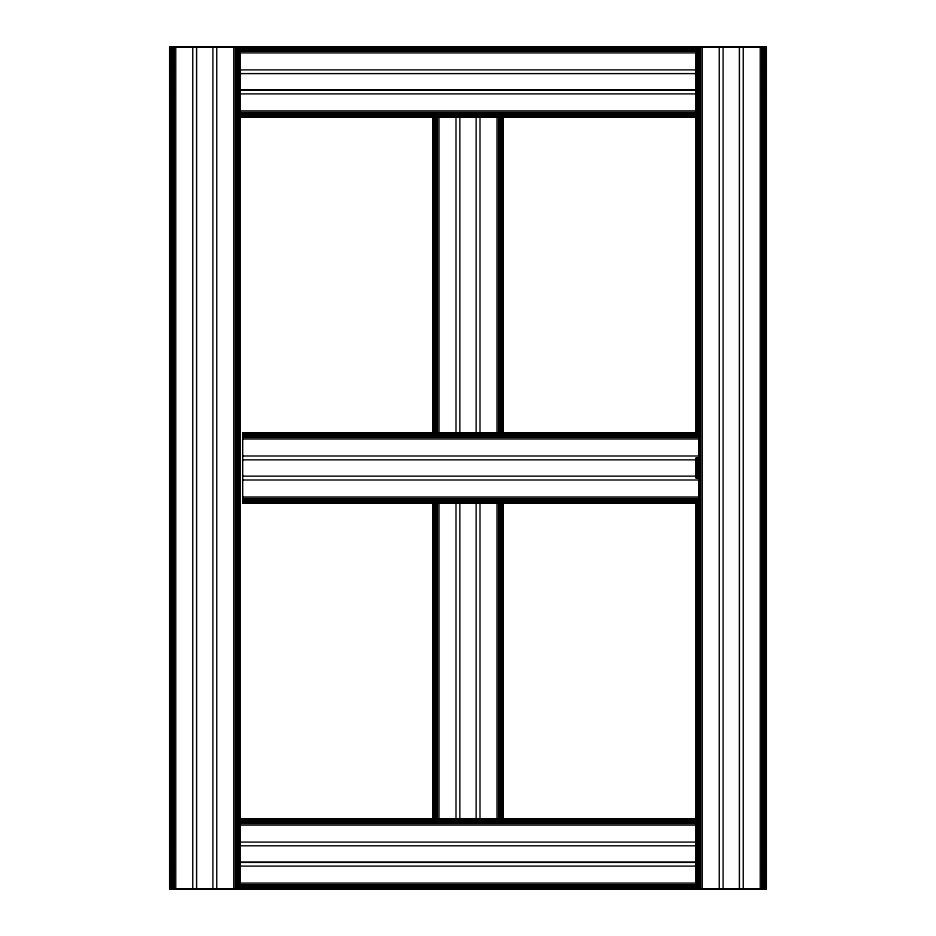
<?xml version="1.0" encoding="UTF-8"?>
<svg xmlns="http://www.w3.org/2000/svg" width="936" height="936" viewBox="0 0 936 936"><rect width="100%" height="100%" fill="white"/><g stroke="black" fill="none" stroke-linecap="round" stroke-linejoin="round"><path stroke-width="1.4" d="M169.65 52.907L169.861 51.328M169.65 825.107L169.861 823.528M766.139 112.472L766.35 110.893M766.139 884.672L766.35 883.093M239.031 113.946L239.85 110.893L696.15 110.893L696.969 113.946M239.031 886.146L239.85 883.093L696.15 883.093L696.969 886.146M696.969 49.854L696.15 52.907L239.85 52.907L239.031 49.854M696.969 822.054L696.15 825.107L239.85 825.107L239.031 822.054M173.417 47.268L175.757 46.8L175.757 889.2L173.417 888.732M699.917 47.268L702.257 46.8L702.257 889.2L699.917 888.732M236.083 888.732L233.743 889.2L233.743 46.8L236.083 47.268M762.583 888.732L760.243 889.2L760.243 46.8L762.583 47.268M169.65 47.011L766.35 47.011M169.65 47.268L766.35 47.268M239.85 47.619L696.15 47.619M239.85 48.064L696.15 48.064M239.85 48.59L696.15 48.59M239.85 49.187L696.15 49.187M239.85 49.854L696.15 49.854M239.85 50.567L696.15 50.567M239.85 51.328L696.15 51.328M239.148 73.605L696.91 73.605M239.85 90.043L696.15 90.043M239.148 90.195L696.91 90.195M239.85 112.472L696.15 112.472M239.85 113.233L696.15 113.233M239.85 113.946L696.15 113.946M239.85 114.613L696.15 114.613M239.85 115.21L696.15 115.21M239.85 115.736L696.15 115.736M239.85 116.181L696.15 116.181M239.85 116.532L696.15 116.532M239.85 116.789L696.15 116.789M239.85 117L696.15 117M697.531 432.9L242.693 432.9L242.693 503.1L697.531 503.1M242.693 433.111L697.531 433.111M242.693 433.368L697.531 433.368M242.693 433.719L697.531 433.719M242.693 434.164L697.531 434.164M242.693 434.69L698.993 434.69L698.993 458.944M242.693 435.287L698.993 435.287M242.693 435.954L698.993 435.954M242.693 436.667L698.993 436.667M242.693 437.428L698.993 437.428M242.693 439.007L698.993 439.007M242.693 455.996L698.993 455.996M242.693 459.857L697.531 459.857M242.693 476.143L697.531 476.143M242.693 480.004L698.993 480.004M242.693 496.993L698.993 496.993M242.693 498.572L698.993 498.572M242.693 499.333L698.993 499.333M242.693 500.046L698.993 500.046M242.693 500.713L698.993 500.713M242.693 501.31L698.993 501.31L698.993 477.056M242.693 501.836L697.531 501.836M242.693 502.281L697.531 502.281M242.693 502.632L697.531 502.632M242.693 502.889L697.531 502.889M239.85 819L696.15 819M239.85 819.211L696.15 819.211M239.85 819.468L696.15 819.468M239.85 819.819L696.15 819.819M239.85 820.264L696.15 820.264M239.85 820.79L696.15 820.79M239.85 821.387L696.15 821.387M239.85 822.054L696.15 822.054M239.85 822.767L696.15 822.767M239.85 823.528L696.15 823.528M239.148 845.805L696.91 845.805M239.85 862.243L696.15 862.243M239.148 862.395L696.91 862.395M239.85 884.672L696.15 884.672M239.85 885.433L696.15 885.433M239.85 886.146L696.15 886.146M239.85 886.813L696.15 886.813M239.85 887.41L696.15 887.41M239.85 887.936L696.15 887.936M239.85 888.381L696.15 888.381M169.65 888.732L766.35 888.732M169.65 888.989L766.35 888.989M766.139 51.328L766.35 52.907M766.139 823.528L766.35 825.107M169.65 110.893L169.861 112.472M169.65 883.093L169.861 884.672M766.139 46.8L766.139 889.2M765.882 46.8L765.882 889.2M765.531 46.8L765.531 889.2M765.086 46.8L765.086 889.2M764.56 46.8L764.56 889.2M763.963 46.8L763.963 889.2M763.296 46.8L763.296 889.2M762.583 46.8L762.583 889.2M761.822 46.8L761.822 889.2M739.393 46.8L739.393 889.2M723.107 46.8L723.107 889.2M700.678 46.8L700.678 889.2M699.917 46.8L699.917 889.2M699.204 46.8L699.204 889.2M698.537 46.8L698.537 437.287M698.537 457.762L698.537 478.237M698.537 498.712L698.537 889.2M697.94 46.8L697.94 435.825M697.94 457.762L697.94 478.237M697.94 500.175L697.94 889.2M697.414 46.8L697.414 434.362M697.414 457.762L697.414 478.237M697.414 501.637L697.414 889.2M696.969 46.8L696.969 434.362M696.969 457.762L696.969 478.237M696.969 501.637L696.969 889.2M696.618 46.8L696.618 434.362M696.618 457.762L696.618 478.237M696.618 501.637L696.618 889.2M696.361 46.8L696.361 434.362M696.361 457.762L696.361 478.237M696.361 501.637L696.361 889.2M696.15 46.8L696.15 434.362M696.15 457.762L696.15 478.237M696.15 503.1L696.15 889.2M503.1 117L503.1 434.362M503.1 503.1L503.1 819M502.889 117L502.889 434.362M502.889 503.1L502.889 819M502.632 117L502.632 434.362M502.632 503.1L502.632 819M502.281 117L502.281 434.362M502.281 503.1L502.281 819M501.836 117L501.836 434.362M501.836 503.1L501.836 819M501.31 117L501.31 434.362M501.31 503.1L501.31 819M500.713 117L500.713 434.362M500.713 503.1L500.713 819M500.046 117L500.046 434.362M500.046 503.1L500.046 819M499.333 117L499.333 434.362M499.333 503.1L499.333 819M498.572 117L498.572 434.362M498.572 503.1L498.572 819M496.993 117L496.993 434.362M496.993 503.1L496.993 819M480.004 117L480.004 434.362M480.004 503.1L480.004 819M476.143 117L476.143 434.362M476.143 503.1L476.143 819M459.857 117L459.857 434.362M459.857 503.1L459.857 819M455.996 117L455.996 434.362M455.996 503.1L455.996 819M439.007 117L439.007 434.362M439.007 503.1L439.007 819M437.428 117L437.428 434.362M437.428 503.1L437.428 819M436.667 117L436.667 434.362M436.667 503.1L436.667 819M435.954 117L435.954 434.362M435.954 503.1L435.954 819M435.287 117L435.287 434.362M435.287 503.1L435.287 819M434.69 117L434.69 434.362M434.69 503.1L434.69 819M434.164 117L434.164 434.362M434.164 503.1L434.164 819M433.719 117L433.719 434.362M433.719 503.1L433.719 819M433.368 117L433.368 434.362M433.368 503.1L433.368 819M433.111 117L433.111 434.362M433.111 503.1L433.111 819M432.9 117L432.9 434.362M432.9 503.1L432.9 819M239.85 46.8L239.85 889.2M239.639 46.8L239.639 889.2M239.382 46.8L239.382 889.2M239.031 46.8L239.031 889.2M238.586 46.8L238.586 889.2M238.06 46.8L238.06 889.2M237.463 46.8L237.463 889.2M236.796 46.8L236.796 889.2M236.083 46.8L236.083 889.2M235.322 46.8L235.322 889.2M212.893 46.8L212.893 889.2M196.607 46.8L196.607 889.2M174.178 46.8L174.178 889.2M173.417 46.8L173.417 889.2M172.704 46.8L172.704 889.2M172.037 46.8L172.037 889.2M171.44 46.8L171.44 889.2M170.914 46.8L170.914 889.2M170.469 46.8L170.469 889.2M170.118 46.8L170.118 889.2M169.861 46.8L169.861 889.2M169.755 70.691A3.054 3.054 0 0 1 169.65 69.896M194.279 47.209A3.054 3.054 0 0 0 192.746 46.8L192.746 889.2A3.054 3.054 0 0 0 194.279 888.79M215.233 47.209A3.054 3.054 0 0 1 216.754 46.8L216.754 889.2A3.054 3.054 0 0 1 215.233 888.79M238.961 72.06A3.054 3.054 0 0 0 239.85 69.896L696.15 69.896A3.054 3.054 0 0 0 697.039 72.06M238.961 91.74A3.054 3.054 0 0 1 239.85 93.904L696.15 93.904A3.054 3.054 0 0 1 697.039 91.74M169.65 93.904A3.054 3.054 0 0 1 169.755 93.109M720.767 47.209A3.054 3.054 0 0 0 719.246 46.8L719.246 889.2A3.054 3.054 0 0 0 720.767 888.79M741.721 47.209A3.054 3.054 0 0 1 743.254 46.8L743.254 889.2A3.054 3.054 0 0 1 741.721 888.79M766.35 69.896A3.054 3.054 0 0 1 766.245 70.691M766.245 93.109A3.054 3.054 0 0 1 766.35 93.904M169.755 842.891A3.054 3.054 0 0 1 169.65 842.096M238.961 844.26A3.054 3.054 0 0 0 239.85 842.096L696.15 842.096A3.054 3.054 0 0 0 697.039 844.26M238.961 863.94A3.054 3.054 0 0 1 239.85 866.104L696.15 866.104A3.054 3.054 0 0 1 697.039 863.94M169.65 866.104A3.054 3.054 0 0 1 169.755 865.309M766.35 842.096A3.054 3.054 0 0 1 766.245 842.891M766.245 865.309A3.054 3.054 0 0 1 766.35 866.104M766.35 46.8L169.65 46.8L169.65 889.2L766.35 889.2L766.35 46.8"/></g></svg>
